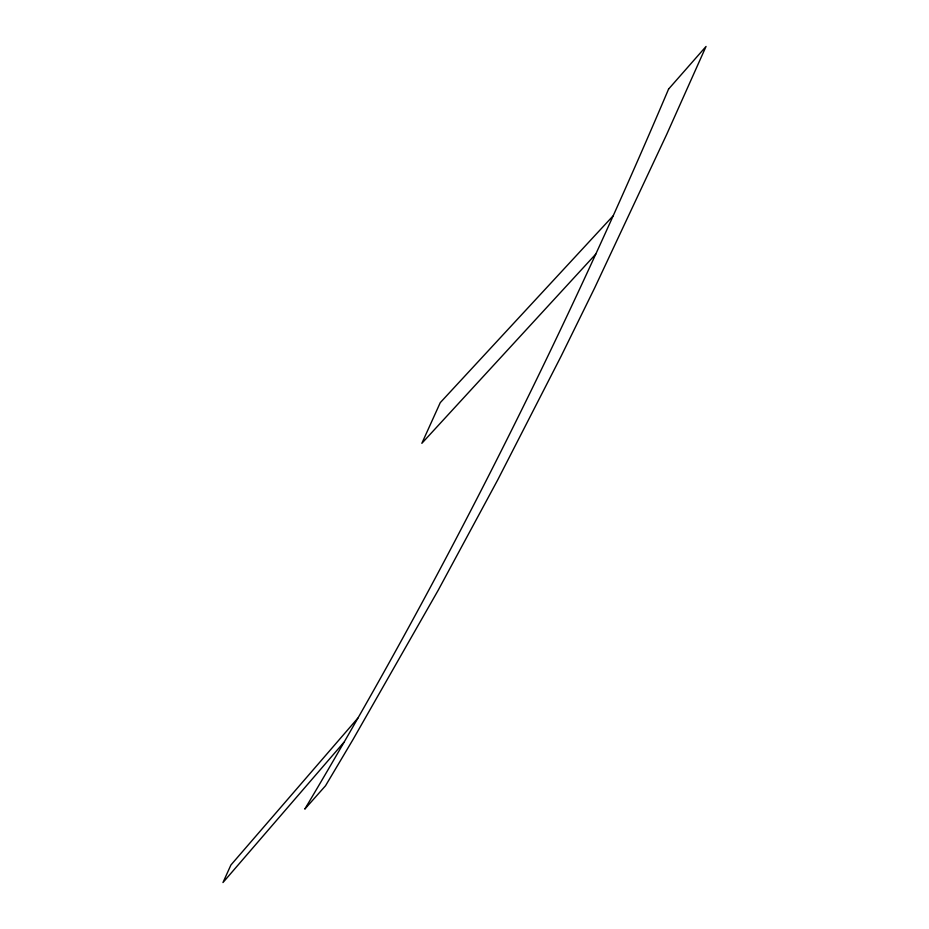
<?xml version="1.0" encoding="UTF-8"?>
<svg xmlns="http://www.w3.org/2000/svg" width="929" height="929" viewBox="0 0 929 929"><rect width="100%" height="100%" fill="white"/><g stroke="black" fill="none" stroke-linecap="round" stroke-linejoin="round"><path stroke-width="1.39" d="M357.793 718.21L230.903 865.015L222.96 882.55L343.858 742.352M595.756 254.14L421.847 443.319L440.265 402.64L612.873 216.109M668.578 89.079C563.485 336.821 442.703 577.989 304.782 809.113L325.522 785.771L353.078 739.414L438.116 590.391L497.781 479.794L561.081 356.272L594.572 288.118L666.65 134.508L706.04 46.45L668.578 89.079"/></g></svg>
